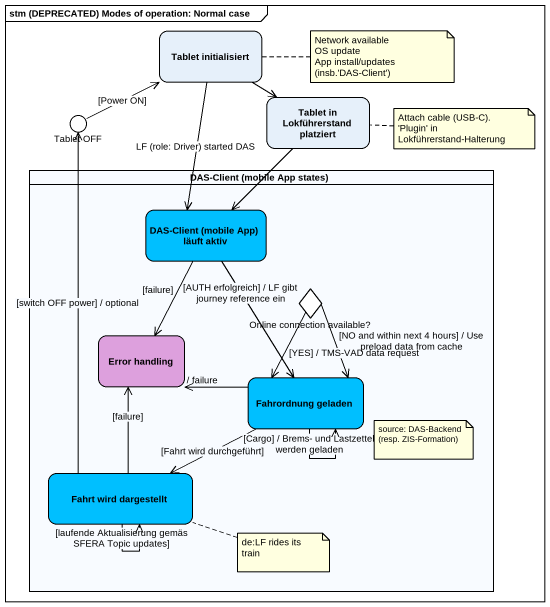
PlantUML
@startuml
mainframe stm (DEPRECATED) Modes of operation: Normal case
hide empty description
state "Tablet initialisiert" as Tablet_initialisiert
state "Tablet in Lokführerstand platziert" as Tablet_in_Lokführerstand
state "Tablet OFF" as Tablet_OFF <<choice>>
state "DAS-Client (mobile App states)" as DAS_Client_mobile_App_states <<partition>> {
  state "DAS-Client (mobile App) läuft aktiv" as DAS_Client_mobile_App_läuft #00BFFF
  state "Online connection available?" as Online_connection_available <<choice>>
  state "Error handling" as Error_handling #DDA0DD
  state "Fahrordnung geladen" as Fahrordnung_geladen #00BFFF
  state "Fahrt wird dargestellt" as Fahrt_wird_dargestellt #00BFFF
}
Tablet_initialisiert --> Tablet_in_Lokführerstand
Tablet_initialisiert --> DAS_Client_mobile_App_läuft : LF (role: Driver) started DAS
Tablet_in_Lokführerstand --> DAS_Client_mobile_App_läuft
Tablet_OFF -right-> Tablet_initialisiert : [Power ON]
DAS_Client_mobile_App_läuft --> Error_handling : [failure]
DAS_Client_mobile_App_läuft --> Fahrordnung_geladen : [AUTH erfolgreich] / LF gibt journey reference ein
Online_connection_available --> Fahrordnung_geladen : [YES] / TMS-VAD data request
Online_connection_available --> Fahrordnung_geladen : [NO and within next 4 hours] / Use preload data from cache
Fahrordnung_geladen -left-> Error_handling : / failure
Fahrordnung_geladen --> Fahrordnung_geladen : [Cargo] / Brems- und Lastzettel werden geladen
Fahrordnung_geladen -left-> Fahrt_wird_dargestellt : [Fahrt wird durchgeführt]
Fahrt_wird_dargestellt -up-> Tablet_OFF : [switch OFF power] / optional
Fahrt_wird_dargestellt -up-> Error_handling : [failure]
Fahrt_wird_dargestellt --> Fahrt_wird_dargestellt : [laufende Aktualisierung gemäs SFERA Topic updates]
note right of Tablet_initialisiert
  Network available
  OS update
  App install/updates (insb.'DAS-Client')
end note
note right of Tablet_in_Lokführerstand
  Attach cable (USB-C).
  ~'Plugin' in Lokführerstand-Halterung
end note
note as N3
  source: DAS-Backend (resp. ZIS-Formation)
end note
note right of Fahrt_wird_dargestellt : de:LF rides its train
@enduml
